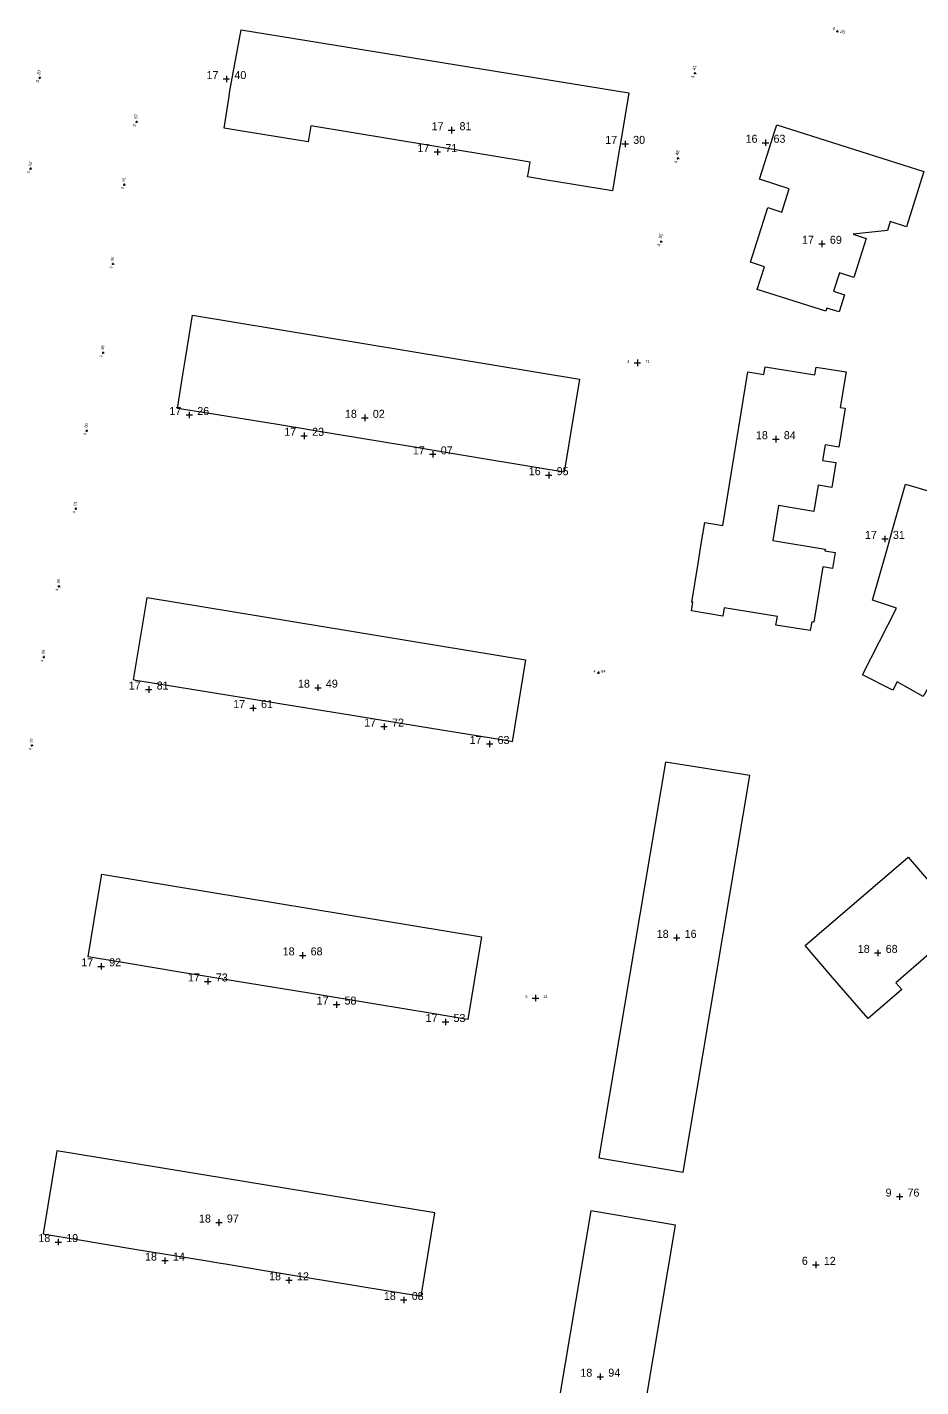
# Model space of a CAD drawing. Header units: inches. Extents: x 179019 to 255520, y 666000 to 809980.
# Drawn here: x 255218.8 to 255330.5, y 809596.8 to 809766.7 of the extents above; entities that cross this region are included whole.
import ezdxf
from ezdxf.enums import TextEntityAlignment as Align

# ---------------------------------------------------------------- set-up
doc = ezdxf.new("R2010")
doc.units = ezdxf.units.IN
doc.header["$MEASUREMENT"] = 0
for name, color, linetype in [('building levels', 6, 'Continuous'), ('orig buildings', 3, 'Continuous'), ('street levels', 5, 'Continuous')]:
    doc.layers.add(name, color=color, linetype=linetype)
doc.styles.add('hebtxt', font='hebtxt')

# ---------------------------------------------------------------- blocks, each defined once
blk = doc.blocks.new('1505')
for points in [[(-0.4, 0), (0.4, 0)], [(0, 0.4), (0, -0.4)]]:
    blk.add_lwpolyline(points)
at = {"style": 'hebtxt'}
blk.add_attdef('METER', text='', height=2, dxfattribs=at).set_placement((-1, 0), align=Align.RIGHT)
blk.add_attdef('CENTIMETER', (1, 0), '', height=2, dxfattribs=at)
blk = doc.blocks.new('1503')
for points in [[(-0.4, 0), (0.4, 0)], [(0, 0.4), (0, -0.4)]]:
    blk.add_lwpolyline(points)
at = {"style": 'hebtxt'}
blk.add_attdef('METER', text='', height=2, dxfattribs=at).set_placement((-1, 0), align=Align.RIGHT)
blk.add_attdef('CENTIMETER', (1, 0), '', height=2, dxfattribs=at)

msp = doc.modelspace()

# ---------------------------------------------------------------- linework, layer by layer
at = {"layer": 'orig buildings'}
for points, elevation in [([(255298.55, 809674.86), (255290.24, 809625.38), (255300.77, 809623.61), (255309.1, 809673.18), (255298.55, 809674.86)], 19.53), ([(255291.53, 809567.59), (255299.82, 809617), (255289.22, 809618.78), (255280.92, 809569.31), (255291.53, 809567.59)], 19.83)]:
    msp.add_lwpolyline(points, close=True, dxfattribs=dict(at, elevation=elevation))
msp.add_lwpolyline([(255268.03, 809608.11), (255269.75, 809618.54), (255222.49, 809626.29), (255220.79, 809615.9), (255220.97, 809615.87), (255225.08, 809615.19), (255232.27, 809614), (255240.81, 809612.6), (255243.01, 809612.23), (255243.59, 809612.14), (255247.98, 809611.41), (255256.6, 809609.99), (255263.65, 809608.83), (255267.87, 809608.13), (255268.03, 809608.11)], close=True, dxfattribs=at)
for points in [[(255293.97, 809758.53, 18.95), (255293.22, 809753.96, 18.98), (255292.66, 809750.59, 19), (255291.94, 809746.24, 19.02), (255283.49, 809747.63, 18.92), (255281.33, 809747.99, 18.9), (255281.39, 809748.35, 18.88), (255281.64, 809749.85, 18.81), (255271.82, 809751.47, 18.91), (255269.35, 809751.88, 18.94), (255254.25, 809754.37, 19.09), (255253.92, 809752.37, 19.22), (255245.67, 809753.73, 19.16), (255243.4, 809754.11, 19.15), (255243.99, 809757.79, 19.15), (255244.14, 809758.75, 19.15), (255244.76, 809762.14, 19.15), (255245.53, 809766.4, 19.15), (255293.97, 809758.53, 18.95)], [(255326.29, 809741.32, 16.79), (255322.02, 809740.83, 17.79), (255323.65, 809740.31, 17.87), (255322.11, 809735.44, 17.9), (255320.29, 809736.02, 17.9), (255319.55, 809733.7, 17.9), (255320.95, 809733.25, 17.9), (255320.27, 809731.12, 17.91), (255318.72, 809731.61, 17.91), (255318.59, 809731.2, 17.91), (255310.03, 809733.92, 17.91), (255310.94, 809736.78, 17.84), (255309.17, 809737.34, 17.82), (255311.34, 809744.17, 17.8), (255313.1, 809743.61, 17.9), (255314.02, 809746.53, 17.88), (255310.32, 809747.71, 17.93), (255311.27, 809750.72, 18.01), (255312.2, 809753.64, 18.1), (255312.47, 809754.49, 18.12), (255330.86, 809748.66, 17.99), (255328.68, 809741.77, 18.13), (255326.64, 809742.42, 16.72), (255326.29, 809741.32, 16.79)], [(255287.82, 809722.74, 19.09), (255285.9, 809711.11, 19.03), (255282.35, 809711.7, 19.04), (255273.57, 809713.15, 19.06), (255266.15, 809714.38, 19.07), (255257.31, 809715.85, 19.08), (255250.08, 809717.04, 19.1), (255241.3, 809718.47, 19.11), (255237.58, 809719.06, 19.12), (255238.28, 809723.54, 19.08), (255238.57, 809725.29, 19.06), (255239.47, 809730.74, 19.01), (255287.82, 809722.74, 19.09)], [(255321.14, 809723.63, 19.86), (255320.41, 809719.19, 18.92), (255321.01, 809719.09, 18.87), (255320.21, 809714.24, 19), (255318.5, 809714.52, 18.99), (255318.18, 809712.56, 18.91), (255319.85, 809712.29, 18.92), (255319.34, 809709.18, 18.92), (255317.65, 809709.46, 18.92), (255317.12, 809706.2, 19.9), (255312.69, 809706.93, 19.9), (255311.97, 809702.55, 19.97), (255318.5, 809701.48, 19.68), (255318.46, 809701.26, 19.15), (255319.78, 809701.04, 19.02), (255319.45, 809699.05, 19.06), (255318.23, 809699.25, 19.12), (255317.1, 809692.33, 19.63), (255316.83, 809692.38, 17.73), (255316.65, 809691.29, 17.73), (255312.37, 809691.99, 17.73), (255312.55, 809693.05, 17.75), (255305.91, 809694.14, 17.73), (255305.74, 809693.11, 17.73), (255301.82, 809693.75, 17.73), (255301.99, 809694.84, 17.73), (255301.84, 809694.86, 19.71), (255302.63, 809699.69, 19.71), (255302.99, 809701.87, 19.71), (255303.47, 809704.8, 19.71), (255305.72, 809704.43, 18.43), (255308.87, 809723.63, 18.4), (255310.86, 809723.3, 18.63), (255311.02, 809724.27, 19.82), (255317.24, 809723.25, 19.85), (255317.4, 809724.24, 19.85), (255321.14, 809723.63, 19.86)], [(255327.42, 809694.08, 19.36), (255324.43, 809695.1, 19.34), (255326.18, 809701.17, 19.34), (255327.06, 809704.36, 19.34), (255328.55, 809709.6, 19.34), (255333.51, 809708.16, 19.32), (255332.19, 809703.77, 19.31), (255334.39, 809703.02, 19.31), (255333.68, 809701.21, 19.31), (255336.57, 809700.03, 19.43), (255337.11, 809701.11, 19.37), (255338.59, 809700.29, 19.37), (255340.34, 809703.43, 19.28), (255344.92, 809700.85, 19.28), (255342.42, 809696.43, 19.28), (255340.63, 809693.3, 19.28), (255338.01, 809688.71, 19.28), (255334.95, 809690.45, 19.27), (255330.75, 809683.06, 19.32), (255327.52, 809684.89, 17.42), (255326.97, 809683.83, 17.42), (255323.18, 809685.76, 17.42), (255327.42, 809694.08, 19.36)], [(255281.08, 809687.63, 19.55), (255279.39, 809677.41, 19.5), (255279.09, 809677.46, 19.5), (255275.25, 809678.09, 19.51), (255267.79, 809679.3, 19.54), (255259.42, 809680.67, 19.56), (255252.17, 809681.85, 19.59), (255243.74, 809683.22, 19.61), (255236.29, 809684.44, 19.64), (255232.39, 809685.07, 19.65), (255232.08, 809685.13, 19.65), (255233.68, 809694.63, 19.53), (255233.81, 809695.43, 19.52), (255281.08, 809687.63, 19.55)], [(255337.09, 809653.43, 17.99), (255332.59, 809649.57, 17.93), (255331.48, 809650.86, 17.93), (255327.33, 809647.29, 17.93), (255328.08, 809646.42, 17.91), (255323.87, 809642.8, 17.9), (255321.94, 809645.05, 18.36), (255319.45, 809647.95, 18.96), (255316.03, 809651.92, 19.78), (255328.89, 809662.97, 19.87), (255337.09, 809653.43, 17.99)], [(255275.59, 809653.01, 19.66), (255273.88, 809642.68, 19.65), (255273.59, 809642.73, 19.65), (255269.42, 809643.42, 19.65), (255262.32, 809644.59, 19.65), (255253.78, 809646, 19.65), (255246.58, 809647.19, 19.65), (255237.89, 809648.62, 19.65), (255230.95, 809649.77, 19.65), (255226.67, 809650.47, 19.65), (255226.43, 809650.51, 19.65), (255227.52, 809657.14, 19.58), (255228.13, 809660.84, 19.54), (255228.64, 809660.76, 19.54), (255275.59, 809653.01, 19.66)]]:
    msp.add_polyline3d(points, close=True, dxfattribs=at)

# ---------------------------------------------------------------- block references
at = {"layer": 'building levels'}
ref = msp.add_blockref('1505', (255243.7, 809760.24, 17.4), dxfattribs=at)
ref.add_attrib('METER', '17', dxfattribs={"layer": '0', "height": 1, "style": 'hebtxt'}).set_placement((255242.7, 809760.23, 17.4), align=Align.RIGHT)
ref.add_attrib('CENTIMETER', '40', (255244.7, 809760.23, 17.4), dxfattribs={"layer": '0', "height": 1, "style": 'hebtxt'})
ref = msp.add_blockref('1505', (255271.83, 809753.84, 17.81), dxfattribs=at)
ref.add_attrib('METER', '17', dxfattribs={"layer": '0', "height": 1, "style": 'hebtxt'}).set_placement((255270.83, 809753.84, 17.81), align=Align.RIGHT)
ref.add_attrib('CENTIMETER', '81', (255272.83, 809753.84, 17.81), dxfattribs={"layer": '0', "height": 1, "style": 'hebtxt'})
ref = msp.add_blockref('1505', (255293.53, 809752.13, 17.3), dxfattribs=at)
ref.add_attrib('METER', '17', dxfattribs={"layer": '0', "height": 1, "style": 'hebtxt'}).set_placement((255292.53, 809752.13, 17.3), align=Align.RIGHT)
ref.add_attrib('CENTIMETER', '30', (255294.53, 809752.13, 17.3), dxfattribs={"layer": '0', "height": 1, "style": 'hebtxt'})
ref = msp.add_blockref('1505', (255311.06, 809752.27, 16.63), dxfattribs=at)
ref.add_attrib('METER', '16', dxfattribs={"layer": '0', "height": 1, "style": 'hebtxt'}).set_placement((255310.06, 809752.27, 16.63), align=Align.RIGHT)
ref.add_attrib('CENTIMETER', '63', (255312.06, 809752.27, 16.63), dxfattribs={"layer": '0', "height": 1, "style": 'hebtxt'})
ref = msp.add_blockref('1505', (255270.06, 809751.12, 17.71), dxfattribs=at)
ref.add_attrib('METER', '17', dxfattribs={"layer": '0', "height": 1, "style": 'hebtxt'}).set_placement((255269.06, 809751.11, 17.71), align=Align.RIGHT)
ref.add_attrib('CENTIMETER', '71', (255271.06, 809751.11, 17.71), dxfattribs={"layer": '0', "height": 1, "style": 'hebtxt'})
ref = msp.add_blockref('1505', (255318.11, 809739.64, 17.69), dxfattribs=at)
ref.add_attrib('METER', '17', dxfattribs={"layer": '0', "height": 1, "style": 'hebtxt'}).set_placement((255317.11, 809739.64, 17.69), align=Align.RIGHT)
ref.add_attrib('CENTIMETER', '69', (255319.11, 809739.64, 17.69), dxfattribs={"layer": '0', "height": 1, "style": 'hebtxt'})
ref = msp.add_blockref('1505', (255239.06, 809718.25, 17.26), dxfattribs=at)
ref.add_attrib('METER', '17', dxfattribs={"layer": '0', "height": 1, "style": 'hebtxt'}).set_placement((255238.06, 809718.24, 17.26), align=Align.RIGHT)
ref.add_attrib('CENTIMETER', '26', (255240.06, 809718.24, 17.26), dxfattribs={"layer": '0', "height": 1, "style": 'hebtxt'})
ref = msp.add_blockref('1505', (255261, 809717.89, 18.02), dxfattribs=at)
ref.add_attrib('METER', '18', dxfattribs={"layer": '0', "height": 1, "style": 'hebtxt'}).set_placement((255260, 809717.89, 18.02), align=Align.RIGHT)
ref.add_attrib('CENTIMETER', '02', (255262, 809717.89, 18.02), dxfattribs={"layer": '0', "height": 1, "style": 'hebtxt'})
ref = msp.add_blockref('1505', (255253.41, 809715.64, 17.23), dxfattribs=at)
ref.add_attrib('METER', '17', dxfattribs={"layer": '0', "height": 1, "style": 'hebtxt'}).set_placement((255252.41, 809715.64, 17.23), align=Align.RIGHT)
ref.add_attrib('CENTIMETER', '23', (255254.41, 809715.64, 17.23), dxfattribs={"layer": '0', "height": 1, "style": 'hebtxt'})
ref = msp.add_blockref('1505', (255312.35, 809715.22, 18.84), dxfattribs=at)
ref.add_attrib('METER', '18', dxfattribs={"layer": '0', "height": 1, "style": 'hebtxt'}).set_placement((255311.35, 809715.22, 18.84), align=Align.RIGHT)
ref.add_attrib('CENTIMETER', '84', (255313.35, 809715.22, 18.84), dxfattribs={"layer": '0', "height": 1, "style": 'hebtxt'})
ref = msp.add_blockref('1505', (255269.48, 809713.33, 17.07), dxfattribs=at)
ref.add_attrib('METER', '17', dxfattribs={"layer": '0', "height": 1, "style": 'hebtxt'}).set_placement((255268.48, 809713.32, 17.07), align=Align.RIGHT)
ref.add_attrib('CENTIMETER', '07', (255270.48, 809713.32, 17.07), dxfattribs={"layer": '0', "height": 1, "style": 'hebtxt'})
ref = msp.add_blockref('1505', (255283.97, 809710.72, 16.95), dxfattribs=at)
ref.add_attrib('METER', '16', dxfattribs={"layer": '0', "height": 1, "style": 'hebtxt'}).set_placement((255282.97, 809710.72, 16.95), align=Align.RIGHT)
ref.add_attrib('CENTIMETER', '95', (255284.97, 809710.72, 16.95), dxfattribs={"layer": '0', "height": 1, "style": 'hebtxt'})
ref = msp.add_blockref('1505', (255325.98, 809702.76, 17.31), dxfattribs=at)
ref.add_attrib('METER', '17', dxfattribs={"layer": '0', "height": 1, "style": 'hebtxt'}).set_placement((255324.98, 809702.75, 17.31), align=Align.RIGHT)
ref.add_attrib('CENTIMETER', '31', (255326.98, 809702.75, 17.31), dxfattribs={"layer": '0', "height": 1, "style": 'hebtxt'})
ref = msp.add_blockref('1505', (255233.99, 809683.93, 17.81), dxfattribs=at)
ref.add_attrib('METER', '17', dxfattribs={"layer": '0', "height": 1, "style": 'hebtxt'}).set_placement((255232.99, 809683.93, 17.81), align=Align.RIGHT)
ref.add_attrib('CENTIMETER', '81', (255234.99, 809683.93, 17.81), dxfattribs={"layer": '0', "height": 1, "style": 'hebtxt'})
ref = msp.add_blockref('1505', (255255.13, 809684.16, 18.49), dxfattribs=at)
ref.add_attrib('METER', '18', dxfattribs={"layer": '0', "height": 1, "style": 'hebtxt'}).set_placement((255254.13, 809684.16, 18.49), align=Align.RIGHT)
ref.add_attrib('CENTIMETER', '49', (255256.13, 809684.16, 18.49), dxfattribs={"layer": '0', "height": 1, "style": 'hebtxt'})
ref = msp.add_blockref('1505', (255247.03, 809681.62, 17.61), dxfattribs=at)
ref.add_attrib('METER', '17', dxfattribs={"layer": '0', "height": 1, "style": 'hebtxt'}).set_placement((255246.03, 809681.61, 17.61), align=Align.RIGHT)
ref.add_attrib('CENTIMETER', '61', (255248.03, 809681.61, 17.61), dxfattribs={"layer": '0', "height": 1, "style": 'hebtxt'})
ref = msp.add_blockref('1505', (255263.4, 809679.3, 17.72), dxfattribs=at)
ref.add_attrib('METER', '17', dxfattribs={"layer": '0', "height": 1, "style": 'hebtxt'}).set_placement((255262.4, 809679.3, 17.72), align=Align.RIGHT)
ref.add_attrib('CENTIMETER', '72', (255264.4, 809679.3, 17.72), dxfattribs={"layer": '0', "height": 1, "style": 'hebtxt'})
ref = msp.add_blockref('1505', (255276.58, 809677.13, 17.63), dxfattribs=at)
ref.add_attrib('METER', '17', dxfattribs={"layer": '0', "height": 1, "style": 'hebtxt'}).set_placement((255275.58, 809677.12, 17.63), align=Align.RIGHT)
ref.add_attrib('CENTIMETER', '63', (255277.58, 809677.12, 17.63), dxfattribs={"layer": '0', "height": 1, "style": 'hebtxt'})
ref = msp.add_blockref('1505', (255299.96, 809652.9, 18.16), dxfattribs=at)
ref.add_attrib('METER', '18', dxfattribs={"layer": '0', "height": 1, "style": 'hebtxt'}).set_placement((255298.96, 809652.89, 18.16), align=Align.RIGHT)
ref.add_attrib('CENTIMETER', '16', (255300.96, 809652.89, 18.16), dxfattribs={"layer": '0', "height": 1, "style": 'hebtxt'})
ref = msp.add_blockref('1505', (255253.22, 809650.7, 18.68), dxfattribs=at)
ref.add_attrib('METER', '18', dxfattribs={"layer": '0', "height": 1, "style": 'hebtxt'}).set_placement((255252.22, 809650.7, 18.68), align=Align.RIGHT)
ref.add_attrib('CENTIMETER', '68', (255254.22, 809650.7, 18.68), dxfattribs={"layer": '0', "height": 1, "style": 'hebtxt'})
ref = msp.add_blockref('1505', (255325.08, 809651.01, 18.68), dxfattribs=at)
ref.add_attrib('METER', '18', dxfattribs={"layer": '0', "height": 1, "style": 'hebtxt'}).set_placement((255324.08, 809651.01, 18.68), align=Align.RIGHT)
ref.add_attrib('CENTIMETER', '68', (255326.08, 809651.01, 18.68), dxfattribs={"layer": '0', "height": 1, "style": 'hebtxt'})
ref = msp.add_blockref('1505', (255228.05, 809649.33, 17.92), dxfattribs=at)
ref.add_attrib('METER', '17', dxfattribs={"layer": '0', "height": 1, "style": 'hebtxt'}).set_placement((255227.05, 809649.33, 17.92), align=Align.RIGHT)
ref.add_attrib('CENTIMETER', '92', (255229.05, 809649.33, 17.92), dxfattribs={"layer": '0', "height": 1, "style": 'hebtxt'})
ref = msp.add_blockref('1505', (255241.38, 809647.45, 17.73), dxfattribs=at)
ref.add_attrib('METER', '17', dxfattribs={"layer": '0', "height": 1, "style": 'hebtxt'}).set_placement((255240.38, 809647.44, 17.73), align=Align.RIGHT)
ref.add_attrib('CENTIMETER', '73', (255242.38, 809647.44, 17.73), dxfattribs={"layer": '0', "height": 1, "style": 'hebtxt'})
ref = msp.add_blockref('1505', (255257.46, 809644.55, 17.58), dxfattribs=at)
ref.add_attrib('METER', '17', dxfattribs={"layer": '0', "height": 1, "style": 'hebtxt'}).set_placement((255256.46, 809644.55, 17.58), align=Align.RIGHT)
ref.add_attrib('CENTIMETER', '58', (255258.46, 809644.55, 17.58), dxfattribs={"layer": '0', "height": 1, "style": 'hebtxt'})
ref = msp.add_blockref('1505', (255271.08, 809642.38, 17.53), dxfattribs=at)
ref.add_attrib('METER', '17', dxfattribs={"layer": '0', "height": 1, "style": 'hebtxt'}).set_placement((255270.08, 809642.38, 17.53), align=Align.RIGHT)
ref.add_attrib('CENTIMETER', '53', (255272.08, 809642.38, 17.53), dxfattribs={"layer": '0', "height": 1, "style": 'hebtxt'})
ref = msp.add_blockref('1505', (255327.81, 809620.55, 9.76), dxfattribs=at)
ref.add_attrib('METER', '9', dxfattribs={"layer": '0', "height": 1, "style": 'hebtxt'}).set_placement((255326.81, 809620.55, 9.76), align=Align.RIGHT)
ref.add_attrib('CENTIMETER', '76', (255328.81, 809620.55, 9.76), dxfattribs={"layer": '0', "height": 1, "style": 'hebtxt'})
ref = msp.add_blockref('1505', (255242.76, 809617.31, 18.97), dxfattribs=at)
ref.add_attrib('METER', '18', dxfattribs={"layer": '0', "height": 1, "style": 'hebtxt'}).set_placement((255241.76, 809617.31, 18.97), align=Align.RIGHT)
ref.add_attrib('CENTIMETER', '97', (255243.76, 809617.31, 18.97), dxfattribs={"layer": '0', "height": 1, "style": 'hebtxt'})
ref = msp.add_blockref('1505', (255222.69, 809614.87, 18.19), dxfattribs=at)
ref.add_attrib('METER', '18', dxfattribs={"layer": '0', "height": 1, "style": 'hebtxt'}).set_placement((255221.69, 809614.87, 18.19), align=Align.RIGHT)
ref.add_attrib('CENTIMETER', '19', (255223.69, 809614.87, 18.19), dxfattribs={"layer": '0', "height": 1, "style": 'hebtxt'})
ref = msp.add_blockref('1505', (255236.02, 809612.55, 18.14), dxfattribs=at)
ref.add_attrib('METER', '18', dxfattribs={"layer": '0', "height": 1, "style": 'hebtxt'}).set_placement((255235.02, 809612.55, 18.14), align=Align.RIGHT)
ref.add_attrib('CENTIMETER', '14', (255237.02, 809612.55, 18.14), dxfattribs={"layer": '0', "height": 1, "style": 'hebtxt'})
ref = msp.add_blockref('1505', (255317.35, 809612.02, 6.12), dxfattribs=at)
ref.add_attrib('METER', '6', dxfattribs={"layer": '0', "height": 1, "style": 'hebtxt'}).set_placement((255316.35, 809612.02, 6.12), align=Align.RIGHT)
ref.add_attrib('CENTIMETER', '12', (255318.35, 809612.02, 6.12), dxfattribs={"layer": '0', "height": 1, "style": 'hebtxt'})
ref = msp.add_blockref('1505', (255251.52, 809610.09, 18.12), dxfattribs=at)
ref.add_attrib('METER', '18', dxfattribs={"layer": '0', "height": 1, "style": 'hebtxt'}).set_placement((255250.52, 809610.09, 18.12), align=Align.RIGHT)
ref.add_attrib('CENTIMETER', '12', (255252.52, 809610.09, 18.12), dxfattribs={"layer": '0', "height": 1, "style": 'hebtxt'})
ref = msp.add_blockref('1505', (255265.86, 809607.63, 18.08), dxfattribs=at)
ref.add_attrib('METER', '18', dxfattribs={"layer": '0', "height": 1, "style": 'hebtxt'}).set_placement((255264.86, 809607.63, 18.08), align=Align.RIGHT)
ref.add_attrib('CENTIMETER', '08', (255266.86, 809607.63, 18.08), dxfattribs={"layer": '0', "height": 1, "style": 'hebtxt'})
ref = msp.add_blockref('1505', (255290.42, 809598.04, 18.94), dxfattribs=at)
ref.add_attrib('METER', '18', dxfattribs={"layer": '0', "height": 1, "style": 'hebtxt'}).set_placement((255289.42, 809598.04, 18.94), align=Align.RIGHT)
ref.add_attrib('CENTIMETER', '94', (255291.42, 809598.04, 18.94), dxfattribs={"layer": '0', "height": 1, "style": 'hebtxt'})
at = {"layer": 'street levels'}
ref = msp.add_blockref('1503', (255320.01, 809766.18), dxfattribs=dict(at, xscale=0.35, yscale=0.35, zscale=0.35, rotation=340.2320719949564))
ref.add_attrib('METER', '4', dxfattribs={"layer": '0', "height": 0.4, "rotation": 340.2321, "style": 'hebtxt'}).set_placement((255319.68, 809766.3), align=Align.RIGHT)
ref.add_attrib('CENTIMETER', '20', (255320.34, 809766.06), dxfattribs={"layer": '0', "height": 0.4, "rotation": 340.2321, "style": 'hebtxt'})
ref = msp.add_blockref('1503', (255220.39, 809760.41, 4.03), dxfattribs=dict(at, xscale=0.35, yscale=0.35, zscale=0.35, rotation=79.10933858348737))
ref.add_attrib('METER', '3', dxfattribs={"layer": '0', "height": 0.4, "rotation": 79.1093, "style": 'hebtxt'}).set_placement((255220.32, 809760.06, 4.03), align=Align.RIGHT)
ref.add_attrib('CENTIMETER', '87', (255220.45, 809760.75, 4.03), dxfattribs={"layer": '0', "height": 0.4, "rotation": 79.1093, "style": 'hebtxt'})
ref = msp.add_blockref('1503', (255302.24, 809760.96, 4.49), dxfattribs=dict(at, xscale=0.35, yscale=0.35, zscale=0.35, rotation=78.81086565647256))
ref.add_attrib('METER', '4', dxfattribs={"layer": '0', "height": 0.4, "rotation": 78.8109, "style": 'hebtxt'}).set_placement((255302.17, 809760.62, 4.49), align=Align.RIGHT)
ref.add_attrib('CENTIMETER', '41', (255302.31, 809761.3, 4.49), dxfattribs={"layer": '0', "height": 0.4, "rotation": 78.8109, "style": 'hebtxt'})
ref = msp.add_blockref('1503', (255232.49, 809754.88, 4.04), dxfattribs=dict(at, xscale=0.35, yscale=0.35, zscale=0.35, rotation=80.35998952889845))
ref.add_attrib('METER', '3', dxfattribs={"layer": '0', "height": 0.4, "rotation": 80.36, "style": 'hebtxt'}).set_placement((255232.43, 809754.54, 4.04), align=Align.RIGHT)
ref.add_attrib('CENTIMETER', '87', (255232.55, 809755.23, 4.04), dxfattribs={"layer": '0', "height": 0.4, "rotation": 80.36, "style": 'hebtxt'})
ref = msp.add_blockref('1503', (255300.13, 809750.32, 4.55), dxfattribs=dict(at, xscale=0.35, yscale=0.35, zscale=0.35, rotation=78.72250913647044))
ref.add_attrib('METER', '4', dxfattribs={"layer": '0', "height": 0.4, "rotation": 78.7225, "style": 'hebtxt'}).set_placement((255300.06, 809749.98, 4.55), align=Align.RIGHT)
ref.add_attrib('CENTIMETER', '48', (255300.2, 809750.67, 4.55), dxfattribs={"layer": '0', "height": 0.4, "rotation": 78.7225, "style": 'hebtxt'})
ref = msp.add_blockref('1503', (255219.24, 809749.03, -6.69), dxfattribs=dict(at, xscale=0.35, yscale=0.35, zscale=0.35, rotation=80.83148585142602))
ref.add_attrib('METER', '3', dxfattribs={"layer": '0', "height": 0.35, "rotation": 80.8315, "style": 'hebtxt'}).set_placement((255219.19, 809748.68, -6.69), align=Align.RIGHT)
ref.add_attrib('CENTIMETER', '92', (255219.3, 809749.37, -6.69), dxfattribs={"layer": '0', "height": 0.35, "rotation": 80.8315, "style": 'hebtxt'})
ref = msp.add_blockref('1503', (255230.94, 809747.04, -6.7), dxfattribs=dict(at, xscale=0.35, yscale=0.35, zscale=0.35, rotation=80.60889348101423))
ref.add_attrib('METER', '3', dxfattribs={"layer": '0', "height": 0.35, "rotation": 80.6089, "style": 'hebtxt'}).set_placement((255230.89, 809746.7, -6.7), align=Align.RIGHT)
ref.add_attrib('CENTIMETER', '91', (255231, 809747.39, -6.7), dxfattribs={"layer": '0', "height": 0.35, "rotation": 80.6089, "style": 'hebtxt'})
ref = msp.add_blockref('1503', (255298.03, 809739.93, 4.63), dxfattribs=dict(at, xscale=0.35, yscale=0.35, zscale=0.35, rotation=78.63415261646834))
ref.add_attrib('METER', '4', dxfattribs={"layer": '0', "height": 0.4, "rotation": 78.6342, "style": 'hebtxt'}).set_placement((255297.96, 809739.59, 4.63), align=Align.RIGHT)
ref.add_attrib('CENTIMETER', '55', (255298.1, 809740.27, 4.63), dxfattribs={"layer": '0', "height": 0.4, "rotation": 78.6342, "style": 'hebtxt'})
ref = msp.add_blockref('1503', (255229.52, 809737.13, -6.66), dxfattribs=dict(at, xscale=0.35, yscale=0.35, zscale=0.35, rotation=80.70677714726115))
ref.add_attrib('METER', '3', dxfattribs={"layer": '0', "height": 0.35, "rotation": 80.7068, "style": 'hebtxt'}).set_placement((255229.46, 809736.78, -6.66), align=Align.RIGHT)
ref.add_attrib('CENTIMETER', '95', (255229.58, 809737.47, -6.66), dxfattribs={"layer": '0', "height": 0.35, "rotation": 80.7068, "style": 'hebtxt'})
ref = msp.add_blockref('1503', (255228.3, 809726.04, -6.63), dxfattribs=dict(at, xscale=0.35, yscale=0.35, zscale=0.35, rotation=80.70677714726115))
ref.add_attrib('METER', '3', dxfattribs={"layer": '0', "height": 0.35, "rotation": 80.7068, "style": 'hebtxt'}).set_placement((255228.24, 809725.69, -6.63), align=Align.RIGHT)
ref.add_attrib('CENTIMETER', '98', (255228.36, 809726.38, -6.63), dxfattribs={"layer": '0', "height": 0.35, "rotation": 80.7068, "style": 'hebtxt'})
ref = msp.add_blockref('1503', (255295.06, 809724.76, 4.71), dxfattribs=at)
ref.add_attrib('METER', '4', dxfattribs={"layer": '0', "height": 0.35, "style": 'hebtxt'}).set_placement((255294.06, 809724.76, 4.71), align=Align.RIGHT)
ref.add_attrib('CENTIMETER', '71', (255296.06, 809724.76, 4.71), dxfattribs={"layer": '0', "height": 0.35, "style": 'hebtxt'})
ref = msp.add_blockref('1503', (255226.26, 809716.29, -6.61), dxfattribs=dict(at, xscale=0.35, yscale=0.35, zscale=0.35, rotation=80.70677714726115))
ref.add_attrib('METER', '4', dxfattribs={"layer": '0', "height": 0.35, "rotation": 80.7068, "style": 'hebtxt'}).set_placement((255226.21, 809715.95, -6.61), align=Align.RIGHT)
ref.add_attrib('CENTIMETER', '00', (255226.32, 809716.64, -6.61), dxfattribs={"layer": '0', "height": 0.35, "rotation": 80.7068, "style": 'hebtxt'})
ref = msp.add_blockref('1503', (255224.89, 809706.54, -6.59), dxfattribs=dict(at, xscale=0.35, yscale=0.35, zscale=0.35, rotation=80.70677714726115))
ref.add_attrib('METER', '4', dxfattribs={"layer": '0', "height": 0.35, "rotation": 80.7068, "style": 'hebtxt'}).set_placement((255224.83, 809706.19, -6.59), align=Align.RIGHT)
ref.add_attrib('CENTIMETER', '01', (255224.94, 809706.88, -6.59), dxfattribs={"layer": '0', "height": 0.35, "rotation": 80.7068, "style": 'hebtxt'})
ref = msp.add_blockref('1503', (255222.78, 809696.84, -6.55), dxfattribs=dict(at, xscale=0.35, yscale=0.35, zscale=0.35, rotation=80.70677714726115))
ref.add_attrib('METER', '4', dxfattribs={"layer": '0', "height": 0.35, "rotation": 80.7068, "style": 'hebtxt'}).set_placement((255222.73, 809696.49, -6.55), align=Align.RIGHT)
ref.add_attrib('CENTIMETER', '05', (255222.84, 809697.18, -6.55), dxfattribs={"layer": '0', "height": 0.35, "rotation": 80.7068, "style": 'hebtxt'})
ref = msp.add_blockref('1503', (255220.89, 809687.99, -6.51), dxfattribs=dict(at, xscale=0.35, yscale=0.35, zscale=0.35, rotation=80.70677714726115))
ref.add_attrib('METER', '4', dxfattribs={"layer": '0', "height": 0.35, "rotation": 80.7068, "style": 'hebtxt'}).set_placement((255220.84, 809687.64, -6.51), align=Align.RIGHT)
ref.add_attrib('CENTIMETER', '09', (255220.95, 809688.33, -6.51), dxfattribs={"layer": '0', "height": 0.35, "rotation": 80.7068, "style": 'hebtxt'})
ref = msp.add_blockref('1503', (255290.18, 809686.03, 4.84), dxfattribs=dict(at, xscale=0.35, yscale=0.35, zscale=0.35))
ref.add_attrib('METER', '4', dxfattribs={"layer": '0', "height": 0.35, "style": 'hebtxt'}).set_placement((255289.83, 809686.03, 4.84), align=Align.RIGHT)
ref.add_attrib('CENTIMETER', '84', (255290.53, 809686.03, 4.84), dxfattribs={"layer": '0', "height": 0.35, "style": 'hebtxt'})
ref = msp.add_blockref('1503', (255219.41, 809676.94, -6.54), dxfattribs=dict(at, xscale=0.35, yscale=0.35, zscale=0.35, rotation=80.70677714726115))
ref.add_attrib('METER', '4', dxfattribs={"layer": '0', "height": 0.35, "rotation": 80.7068, "style": 'hebtxt'}).set_placement((255219.35, 809676.6, -6.54), align=Align.RIGHT)
ref.add_attrib('CENTIMETER', '07', (255219.46, 809677.29, -6.54), dxfattribs={"layer": '0', "height": 0.35, "rotation": 80.7068, "style": 'hebtxt'})
ref = msp.add_blockref('1503', (255282.32, 809645.37, 5.21), dxfattribs=at)
ref.add_attrib('METER', '5', dxfattribs={"layer": '0', "height": 0.35, "style": 'hebtxt'}).set_placement((255281.32, 809645.37, 5.21), align=Align.RIGHT)
ref.add_attrib('CENTIMETER', '21', (255283.32, 809645.37, 5.21), dxfattribs={"layer": '0', "height": 0.35, "style": 'hebtxt'})

doc.saveas('drawing.dxf')
